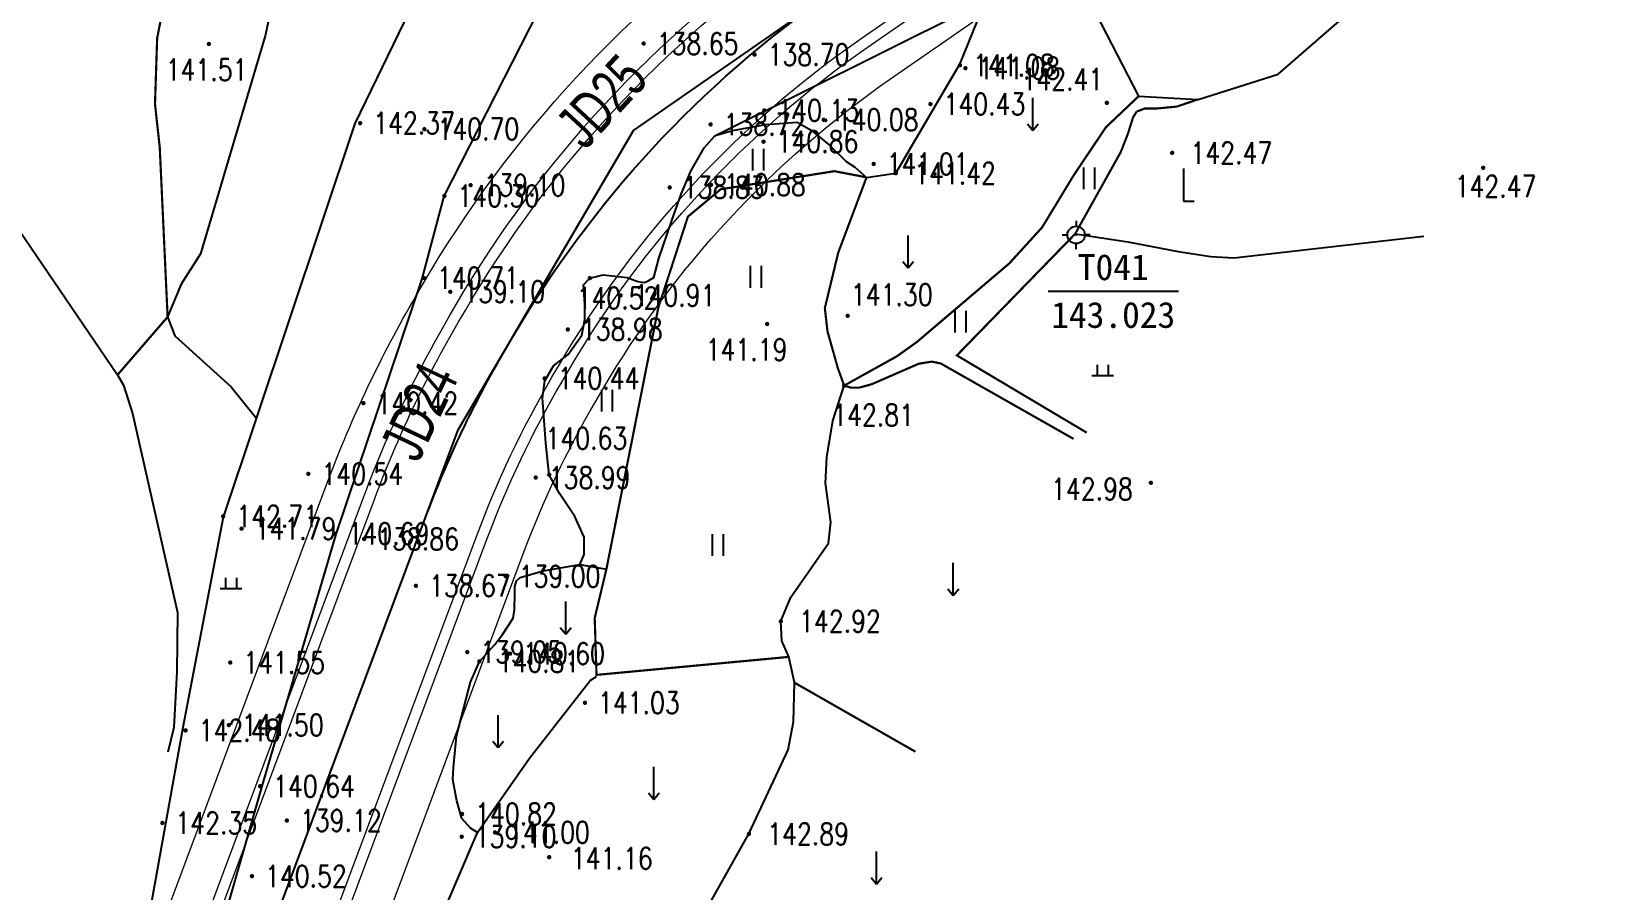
# Model space of a CAD drawing. Extents: x 529262 to 576451, y 2694391 to 2717535.
# Drawn here: x 562856.7 to 562929.9, y 2709551.8 to 2709591.4 of the extents above; entities that cross this region are included whole.
import ezdxf
from ezdxf.enums import TextEntityAlignment as Align

# ---------------------------------------------------------------- set-up
doc = ezdxf.new("R2010")
doc.units = 0
doc.linetypes.add('DASHED', pattern=[19.049999999999997, 12.7, -6.35])
for name, color, linetype in [('DMTZ', 8, 'Continuous'), ('GCD', 8, 'Continuous'), ('KZD', 8, 'Continuous'), ('ZBTZ', 8, 'Continuous'), ('交点标注', 3, 'Continuous'), ('道路中线_04护管挡墙', 7, 'Continuous')]:
    doc.layers.add(name, color=color, linetype=linetype)
doc.styles.add('EICAD', font='fsdb_e.shx', dxfattribs={"width": 0.707, "height": 2, "bigfont": 'tjhzf.shx'})
doc.styles.add('HZ', font='rs.shx', dxfattribs={"width": 0.8, "bigfont": 'hztxt.shx'})
doc.styles.add('等线体', font='simhei.ttf')
doc.linetypes.add('10421', pattern='A,2,[150,AAA.SHX,S=0.5,R=0,X=0,Y=0.5],1e-11', length=2.00000000001)
doc.linetypes.add('1161', pattern='A,0,[149,AAA.SHX,S=0.15,R=0,X=0,Y=0],-1.6', length=1.6)

# ---------------------------------------------------------------- blocks, each defined once
blk = doc.blocks.new('gc120')
at = {"color": 8}
for p, q in [((0, 0), (0, 3)), ((-0.5, 0.6), (0, 0)), ((0, 0), (0.5, 0.6))]:
    blk.add_line(p, q, dxfattribs=at)
blk = doc.blocks.new('gc205')
for p, q in [((0, 3), (0, 0)), ((0, 0), (1, 0))]:
    blk.add_line(p, q)
blk = doc.blocks.new('gc119')
at = {"color": 8}
for p, q in [((-1, 0), (1, 0)), ((-0.5, 1), (-0.5, 0)), ((0.5, 1), (0.5, 0))]:
    blk.add_line(p, q, dxfattribs=at)
blk = doc.blocks.new('gc121')
at = {"color": 8}
for p, q in [((-0.5, -1), (-0.5, 1)), ((0.5, -1), (0.5, 1))]:
    blk.add_line(p, q, dxfattribs=at)
blk = doc.blocks.new('GC200')
at = {"linetype": 'Continuous', "const_width": 0.2, "flags": 128}
blk.add_lwpolyline([(-0.1, 0, 1), (0.1, 0, 1)], format="xyb", close=True, dxfattribs=at)
blk = doc.blocks.new('gc116')
at = {"color": 8}
for p, q in [((-1.3, 0), (-0.8, 0)), ((0, 1.3), (0, 0.8000000000000002)), ((1.3, 0), (0.8000000000000002, 0)), ((0, -1.3), (0, -0.8))]:
    blk.add_line(p, q, dxfattribs=at)
blk.add_circle((0, 0), 0.8, dxfattribs=at)
blk.add_point((0, 0), dxfattribs=at)

msp = doc.modelspace()

# ---------------------------------------------------------------- linework, layer by layer
at = {"layer": 'DMTZ', "linetype": '10421', "flags": 128}
for points in [[(562899.0367194955, 2709663.667347889), (562901.0929258316, 2709661.2121933), (562903.5059076574, 2709658.939767021), (562904.8652227898, 2709645.020899406), (562904.7972955137, 2709641.224006087), (562907.0039402246, 2709629.668374253), (562911.7968153006, 2709626.338068647), (562915.855868865, 2709621.578459309), (562912.9950891779, 2709615.361550528), (562908.3906843308, 2709610.587224411), (562900.7395645474, 2709603.71034421), (562894.7009122791, 2709600.430616959), (562887.6570854558, 2709596.281542504), (562880.4429741274, 2709593.110880119), (562875.7060890375, 2709583.825269166), (562874.6928686775, 2709580.006899344), (562870.7320180219, 2709568.240157853), (562867.3136530197, 2709556.622318025), (562863.6101579109, 2709543.628586225), (562857.5201447497, 2709537.881980029), (562849.2092689481, 2709530.210985813), (562843.3980631687, 2709524.049357567), (562841.8042383433, 2709518.296634665)], [(562898.7470959256, 2709646.287830224), (562899.0778589449, 2709645.279615044), (562899.6000469408, 2709642.868365056), (562900.5032603538, 2709638.883150135), (562903.0353744135, 2709635.141705086), (562903.4271941001, 2709629.5600706), (562903.3659137215, 2709619.167656367), (562899.3793826196, 2709606.870772513), (562887.1974826165, 2709601.021148864), (562875.6229857903, 2709595.48628667), (562871.6111048914, 2709587.163778954), (562865.5339870617, 2709569.022388491), (562863.6625107522, 2709559.249220798), (562861.7902075321, 2709548.824049918), (562844.9971848531, 2709531.345966362)], [(562872.3146494417, 2709607.686038124), (562872.4583220428, 2709605.559084645), (562872.3536494417, 2709604.974038125), (562871.9509737851, 2709604.027119363), (562870.0579406152, 2709601.553771876), (562869.4356494417, 2709600.188038125), (562867.4736494417, 2709591.211038125), (562864.4916494417, 2709581.159038125), (562863.6091635611, 2709579.756183187), (562862.9786494417, 2709578.251038125), (562863.3055909356, 2709577.376042041), (562865.9026494417, 2709575.027038124), (562867.0448341287, 2709573.6200212)], [(562854.3221476353, 2709582.865399362), (562856.1446494417, 2709582.257038124), (562860.6756494417, 2709575.587038124), (562860.9472170055, 2709575.101912902), (562861.3556494417, 2709573.800038124)], [(562861.3556494417, 2709573.800038124), (562863.4304353503, 2709564.632212732), (562863.3986494417, 2709561.890038125), (562863.2687202822, 2709559.331686032), (562862.982273058, 2709558.190601684)]]:
    msp.add_lwpolyline(points, dxfattribs=at)
for points, elevation in [([(562888.1896078867, 2709586.602191268), (562903.7124296171, 2709594.345050245), (562904.2629963428, 2709594.556790492), (562905.4064839896, 2709595.00144218), (562906.1476313596, 2709595.573142264), (562908.0746167903, 2709597.224711237), (562909.6416161396, 2709598.516327455), (562910.9076494417, 2709600.095038124), (562913.0674621285, 2709603.157360198), (562917.3488348387, 2709609.130746884), (562917.3844297397, 2709609.187457325)], 140.652), ([(562888.2059564141, 2709586.611817369), (562889.0014703958, 2709586.846032273), (562890.5446649599, 2709587.126699975), (562891.9806494417, 2709587.222038125), (562892.6291636804, 2709586.867587369), (562893.4797301512, 2709586.169741523), (562894.2476494417, 2709585.415038125), (562894.6356242005, 2709585.166589447), (562895.1846494417, 2709584.686038124)], 141.165), ([(562877.2506494417, 2709554.485038124), (562876.9333099663, 2709554.689696161), (562876.5366494417, 2709555.135038124), (562876.3001599334, 2709555.945341527), (562876.1207681173, 2709556.937194748), (562876.1476494417, 2709557.478038125), (562876.294858569, 2709558.925527634), (562876.9275208161, 2709561.420160342), (562877.3426494417, 2709562.374038124), (562878.0608443634, 2709563.15666541), (562878.4129010862, 2709563.617943263), (562878.9086494417, 2709564.372038125), (562878.9591949576, 2709564.759007201), (562878.9713366701, 2709565.511619925), (562878.9713366701, 2709565.827233882), (562879.0506494417, 2709566.082038125), (562879.2262748184, 2709566.239957103), (562880.2824449866, 2709566.543429747), (562881.9806494417, 2709566.842038125), (562882.1755916803, 2709567.296212378), (562882.1755916803, 2709568.100710631), (562881.7423658516, 2709569.059920358), (562881.0306368943, 2709570.111959802), (562880.5656494417, 2709570.978038125), (562880.4117460944, 2709572.432628382), (562880.2570196132, 2709574.505759311), (562880.3546494417, 2709575.305038125), (562880.7521375468, 2709575.990988761), (562881.4329204517, 2709576.517008482), (562882.0616494417, 2709577.407038125), (562882.2065377329, 2709578.126004987), (562882.2065377329, 2709578.837677063), (562882.1446494091, 2709579.735001492), (562882.4366494417, 2709580.040038125), (562883.0420433377, 2709580.199135916), (562884.1560558527, 2709580.075365321), (562884.6511700051, 2709579.889712967), (562884.9531133317, 2709579.840390211), (562885.1256494417, 2709579.915038125), (562885.3864639428, 2709580.071492844), (562885.6175837646, 2709580.938124176), (562886.2151443247, 2709582.697085362), (562886.6406494417, 2709583.907038125), (562887.082095112, 2709584.970537333), (562887.7041130362, 2709586.048618654), (562888.1876494417, 2709586.601038124), (562888.1896078867, 2709586.602191268)], 141.165)]:
    msp.add_lwpolyline(points, dxfattribs=dict(at, elevation=elevation))
at = {"layer": 'DMTZ', "linetype": '10421'}
for points in [[(562904.6026950553, 2709592.7908492), (562905.7486494418, 2709592.235038124), (562907.7235104651, 2709588.425374323), (562910.4636494417, 2709588.281038125), (562914.1476494417, 2709589.436038124), (562919.5246494417, 2709594.129038125), (562922.3716494417, 2709596.444038125), (562925.0186494417, 2709599.934038125)], [(562895.1846494417, 2709584.686038124), (562896.5356494416, 2709584.876038125), (562899.4967420395, 2709589.925998687), (562900.4701281326, 2709592.316606011), (562902.7352415354, 2709593.377113984), (562904.1636278031, 2709593.105218404), (562904.6026950555, 2709592.7908492)], [(562904.7936494417, 2709582.076038125), (562907.2236494417, 2709581.711038125), (562909.5363337666, 2709581.267879399), (562911.0416494417, 2709581.044038124), (562912.1086071616, 2709580.969896894), (562920.8702297531, 2709581.970970018)], [(562887.7056494417, 2709550.760038124), (562889.7676494417, 2709554.422038124), (562891.5696494417, 2709558.304038125), (562891.8217643815, 2709559.590195484), (562891.8626494417, 2709561.395038125), (562891.59939821, 2709562.581764617), (562891.2809609387, 2709563.315447587), (562891.2346494417, 2709564.226038124), (562891.7015875193, 2709565.33829649), (562893.4346494417, 2709567.829038125), (562893.5345739373, 2709568.795112309), (562893.2999753315, 2709570.59354869), (562893.3546494417, 2709571.783038124), (562893.638839144, 2709573.460622363), (562894.1536494417, 2709575.087038124)], [(562877.2559947313, 2709554.49267298), (562879.6506494418, 2709557.913038125), (562882.4556494417, 2709561.502038124), (562882.7460517568, 2709561.678232264)], [(562868.8186494417, 2709532.730038125), (562869.8686494417, 2709535.644038124), (562871.8548751979, 2709538.938820633), (562872.6646494417, 2709540.605038125), (562872.9921728779, 2709542.143670584), (562873.3540382589, 2709544.314700139), (562873.6736494417, 2709545.831038124), (562874.3104013577, 2709547.597088123), (562877.2506494417, 2709554.485038124), (562877.2559947313, 2709554.49267298)]]:
    msp.add_lwpolyline(points, dxfattribs=at)
at = {"layer": 'KZD', "linetype": 'Continuous'}
msp.add_line((562903.5529920189, 2709579.437809384), (562909.5529920189, 2709579.437809384), dxfattribs=at)
at = {"layer": 'ZBTZ', "linetype": 'Continuous', "const_width": 0.1, "flags": 128}
for points in [[(562862.9786494417, 2709578.251038125), (562862.6156494417, 2709586.071038125), (562862.3966494417, 2709588.068038125), (562862.4969306885, 2709591.099977497), (562863.0166494417, 2709593.770038125), (562864.2995702616, 2709597.185756725), (562865.4736494417, 2709599.068038125), (562866.9255589087, 2709600.887472076), (562872.3536494417, 2709604.974038125)], [(562897.4966494417, 2709577.090038124), (562901.7606654129, 2709580.717683244), (562903.2796494417, 2709582.386038125), (562904.7322313673, 2709584.783716865), (562906.2152972624, 2709586.995652143), (562907.7235104651, 2709588.425374323), (562907.7235104651, 2709588.425374323), (562907.7235104651, 2709588.425374323)], [(562891.8626494417, 2709561.395038125), (562897.4363423998, 2709558.213198267)]]:
    msp.add_lwpolyline(points, dxfattribs=at)
for points, elevation in [([(562907.6296494417, 2709587.714038125), (562908.0000649366, 2709587.857175156), (562908.5276494417, 2709587.856038125), (562909.476831435, 2709587.945438607), (562910.4636494417, 2709588.281038125)], 142.617), ([(562904.7936494417, 2709582.076038125), (562906.8956909222, 2709585.844927778), (562907.2286494417, 2709586.692038124)], 143.026), ([(562904.7936494417, 2709582.076038125), (562899.3466494418, 2709576.478038125), (562905.3312080103, 2709572.918400231)], 143.026), ([(562860.6756494417, 2709575.587038124), (562862.9786494417, 2709578.251038125)], 142.501), ([(562894.1536494417, 2709575.087038124), (562893.864215191, 2709575.884502722), (562893.3843434063, 2709577.590420885), (562893.2626494417, 2709578.659038125)], 142.807)]:
    msp.add_lwpolyline(points, dxfattribs=dict(at, elevation=elevation))
at = {"layer": 'ZBTZ', "linetype": 'Continuous', "const_width": 0.1}
for points in [[(562907.2286494417, 2709586.692038124), (562907.4601500962, 2709587.440002481), (562907.6296494417, 2709587.714038125)], [(562895.1846494417, 2709584.686038124), (562893.7056494417, 2709584.970038124), (562888.4636494417, 2709584.137038125), (562886.9536494417, 2709582.876038125), (562885.5906494417, 2709578.682038125)], [(562893.2626494417, 2709578.659038125), (562893.8796050289, 2709581.213360304), (562895.1846494417, 2709584.686038124)], [(562885.5906494417, 2709578.682038125), (562883.1966494417, 2709566.622038125), (562882.6582967637, 2709564.372105902), (562882.7426494417, 2709561.753038125), (562891.59939821, 2709562.581764617)], [(562894.1536494417, 2709575.087038124), (562896.5905079665, 2709576.443594247), (562897.4966494417, 2709577.090038124)], [(562894.1536494417, 2709575.087038124), (562894.461892971, 2709574.992848958), (562894.8486494417, 2709574.992038125), (562895.4301330921, 2709575.15280633), (562897.5966494418, 2709576.098038124), (562898.1945494174, 2709576.192165507), (562898.6046494417, 2709576.106038125), (562904.7270530316, 2709572.628750649)]]:
    msp.add_lwpolyline(points, dxfattribs=at)
at = {"layer": 'ZBTZ', "linetype": '1161', "ltscale": 0.5, "elevation": 140.838, "flags": 128}
msp.add_lwpolyline([(562881.9806494417, 2709566.842038125), (562883.1966494417, 2709566.622038125)], dxfattribs=at)
at = {"layer": '交点标注', "linetype": 'DASHED'}
for p, q in [((562884.4428746323, 2709586.839873587), (562893.5064352351, 2709593.13485381)), ((562878.8708586935, 2709577.31477279), (562884.4428746323, 2709586.839873587)), ((562876.3722168547, 2709573.04346136), (562878.5472195158, 2709576.761526743)), ((562874.8651661024, 2709569.008186301), (562876.3722168547, 2709573.04346136))]:
    msp.add_line(p, q, dxfattribs=at)
at = {"layer": '道路中线_04护管挡墙', "color": 8, "lineweight": 0}
for points in [[(562862.0231106043, 2709548.341877771), (562870.3685269763, 2709570.6875423, -0.04299547596061586), (562874.4040575173, 2709579.185203424), (562874.7276966944, 2709579.73844947, -0.1090396266039193), (562890.7682885849, 2709597.077258269), (562896.0460798998, 2709600.742880799, 0.09507808751978697), (562902.6862870993, 2709607.534040905, 0.174365830167125), (562906.424886218, 2709622.85688018), (562903.9304684649, 2709646.312610998, -0.1147846690146746), (562906.9679752714, 2709670.959749372), (562911.256062653, 2709682.663742835, 0.04387757647579795), (562913.3182844827, 2709690.308293052), (562920.4618518663, 2709730.525161399, -0.02783068625976073)], [(562863.7093502764, 2709547.712119271), (562872.0547666486, 2709570.0577838, -0.04299547596150576), (562875.9577432666, 2709578.276324669), (562876.2813824438, 2709578.829570715, -0.1090396266051328), (562891.7950935788, 2709595.598856597), (562897.0728848936, 2709599.264479127, 0.09507808752053648), (562904.1873926074, 2709606.540722097, 0.174365830171786), (562908.2147932664, 2709623.047229223), (562905.7203755132, 2709646.502960041, -0.1147846690153533), (562908.6581101984, 2709670.340520877), (562912.94619758, 2709682.04451434, 0.04387757647577507), (562915.0905432878, 2709689.993493548), (562922.2341106714, 2709730.210361895, -0.027830686259459)], [(562864.1777501852, 2709547.537186354), (562872.5231665575, 2709569.882850884, -0.04299547596180926), (562876.3893226414, 2709578.023858348), (562876.7129618187, 2709578.577104394, -0.1090396266051965), (562892.0803171882, 2709595.188189466), (562897.358108503, 2709598.853811996, 0.09507808752093838), (562904.6043663597, 2709606.264800206, 0.1743658301710997), (562908.7119896687, 2709623.100103957), (562906.2175719155, 2709646.555834775, -0.1147846690160196), (562909.1275921225, 2709670.168512962), (562913.4156795042, 2709681.872506425, 0.04387757647654451), (562915.5828374004, 2709689.906049242), (562922.726404784, 2709730.122917588, -0.02783068625988747)], [(562868.8617492748, 2709545.787857189), (562877.2071656471, 2709568.133521718, -0.04299547596127185), (562880.7051163896, 2709575.499195138), (562881.0287555674, 2709576.052441185, -0.1090396266050453), (562894.932553282, 2709591.081518154), (562900.210344597, 2709594.747140684, 0.09507808752170462), (562908.7741038823, 2709603.505581296, 0.1743658301730699), (562913.6839536919, 2709623.628851299), (562911.1895359388, 2709647.084582118, -0.1147846690160197), (562913.8224113641, 2709668.44843381), (562918.1104987457, 2709680.152427273, 0.04387757647927145), (562920.5057785258, 2709689.031606176), (562927.6493459095, 2709729.248474522, -0.0278306862608723)], [(562869.3301491836, 2709545.612924272), (562877.675565556, 2709567.958588801, -0.04299547596187548), (562881.1366957644, 2709575.246728817), (562881.4603349422, 2709575.799974864, -0.1090396266051155), (562895.2177768914, 2709590.670851022), (562900.4955682064, 2709594.336473553, 0.09507808752202189), (562909.1910776346, 2709603.229659405, 0.1743658301724843), (562914.1811500941, 2709623.681726033), (562911.6867323411, 2709647.137456852, -0.1147846690167711), (562914.2918932883, 2709668.276425895), (562918.5799806699, 2709679.980419358, 0.04387757647779508), (562920.9980726384, 2709688.94416187), (562928.141640022, 2709729.161030215, -0.02783068626150831)], [(562871.0163888559, 2709544.983165773), (562879.3618052283, 2709567.328830302, -0.04299547596062962), (562882.6903815137, 2709574.337850061), (562883.0140206916, 2709574.891096109, -0.1090396266050801), (562896.2445818853, 2709589.19244935), (562901.5223732003, 2709592.85807188, 0.09507808752248777), (562910.6921831428, 2709602.236340598, 0.1743658301719831), (562915.9710571425, 2709623.872075076), (562913.4766393894, 2709647.327805895, -0.1147846690175685), (562915.9820282153, 2709667.657197401), (562920.2701155968, 2709679.361190863, 0.04387757647770987), (562922.7703314435, 2709688.629362366), (562929.9138988272, 2709728.846230711, -0.02783068626122411)]]:
    msp.add_lwpolyline(points, format="xyb", dxfattribs=at)
at = {"layer": '道路中线_04护管挡墙', "color": 1}
msp.add_lwpolyline([(562866.51974973, 2709546.662521772), (562874.8651661023, 2709569.008186301, -0.04299547596155399), (562878.5472195155, 2709576.761526743), (562878.870858693, 2709577.314772789, -0.1090396266051247), (562893.5064352351, 2709593.13485381), (562898.78422655, 2709596.80047634, 0.09507808752135342), (562906.6892351209, 2709604.885190751, 0.1743658301721724), (562911.1979716802, 2709623.364477628), (562908.7035539271, 2709646.820208447, -0.1147846690148178), (562911.4750017433, 2709669.308473386), (562915.7630891249, 2709681.012466849, 0.0438775764780524), (562918.0443079631, 2709689.468827709), (562925.1878753467, 2709729.685696055, -0.02783068626028835)], format="xyb", dxfattribs=at)

# ---------------------------------------------------------------- block references
at = {"layer": 'GCD', "linetype": 'Continuous'}
ref = msp.add_blockref('GC200', (562884.9121943421, 2709590.853295106, 138.646), dxfattribs=dict(at, xscale=0.5, yscale=0.5, zscale=0.5))
ref.add_attrib('height', '138.65', dxfattribs={"linetype": 'Continuous', "height": 1, "style": 'HZ', "width": 0.8}).set_placement((562885.5121943421, 2709590.853295106, 138.646), align=Align.MIDDLE_LEFT)
ref = msp.add_blockref('GC200', (562864.8787122722, 2709590.83628844, 141.512), dxfattribs=dict(at, xscale=0.5, yscale=0.5, zscale=0.5))
ref.add_attrib('height', '141.51', dxfattribs={"linetype": 'Continuous', "height": 1, "style": 'HZ', "width": 0.8}).set_placement((562862.8904217586, 2709589.64418955, 141.512), align=Align.MIDDLE_LEFT)
ref = msp.add_blockref('GC200', (562890.0239258315, 2709590.3441933, 138.698), dxfattribs=dict(at, xscale=0.5, yscale=0.5, zscale=0.5))
ref.add_attrib('height', '138.70', dxfattribs={"linetype": 'Continuous', "height": 1, "style": 'HZ', "width": 0.8}).set_placement((562890.6239258315, 2709590.3441933, 138.698), align=Align.MIDDLE_LEFT)
ref = msp.add_blockref('GC200', (562899.4889258315, 2709589.8491933, 141.079), dxfattribs=dict(at, xscale=0.5, yscale=0.5, zscale=0.5))
ref.add_attrib('height', '141.08', dxfattribs={"linetype": 'Continuous', "height": 1, "style": 'HZ', "width": 0.8}).set_placement((562900.0889258315, 2709589.8491933, 141.079), align=Align.MIDDLE_LEFT)
ref = msp.add_blockref('GC200', (562899.7399258316, 2709589.7181933, 141.076), dxfattribs=dict(at, xscale=0.5, yscale=0.5, zscale=0.5))
ref.add_attrib('height', '141.08', dxfattribs={"linetype": 'Continuous', "height": 1, "style": 'HZ', "width": 0.8}).set_placement((562900.3399258315, 2709589.7181933, 141.076), align=Align.MIDDLE_LEFT)
ref = msp.add_blockref('GC200', (562898.1299258316, 2709588.0621933, 140.431), dxfattribs=dict(at, xscale=0.5, yscale=0.5, zscale=0.5))
ref.add_attrib('height', '140.43', dxfattribs={"linetype": 'Continuous', "height": 1, "style": 'HZ', "width": 0.8}).set_placement((562898.7299258315, 2709588.0621933, 140.431), align=Align.MIDDLE_LEFT)
ref = msp.add_blockref('GC200', (562871.8499258315, 2709587.1851933, 142.365), dxfattribs=dict(at, xscale=0.5, yscale=0.5, zscale=0.5))
ref.add_attrib('height', '142.37', dxfattribs={"linetype": 'Continuous', "height": 1, "style": 'HZ', "width": 0.8}).set_placement((562872.4499258315, 2709587.1851933, 142.365), align=Align.MIDDLE_LEFT)
ref = msp.add_blockref('GC200', (562887.9984974274, 2709587.125963856, 138.72), dxfattribs=dict(at, xscale=0.5, yscale=0.5, zscale=0.5))
ref.add_attrib('height', '138.72', dxfattribs={"linetype": 'Continuous', "height": 1, "style": 'HZ', "width": 0.8}).set_placement((562888.5984974274, 2709587.125963856, 138.72), align=Align.MIDDLE_LEFT)
ref = msp.add_blockref('GC200', (562890.4739258315, 2709587.7711933, 140.131), dxfattribs=dict(at, xscale=0.5, yscale=0.5, zscale=0.5))
ref.add_attrib('height', '140.13', dxfattribs={"linetype": 'Continuous', "height": 1, "style": 'HZ', "width": 0.8}).set_placement((562891.0739258315, 2709587.7711933, 140.131), align=Align.MIDDLE_LEFT)
ref = msp.add_blockref('GC200', (562893.2109258316, 2709587.3381933, 140.082), dxfattribs=dict(at, xscale=0.5, yscale=0.5, zscale=0.5))
ref.add_attrib('height', '140.08', dxfattribs={"linetype": 'Continuous', "height": 1, "style": 'HZ', "width": 0.8}).set_placement((562893.8109258316, 2709587.3381933, 140.082), align=Align.MIDDLE_LEFT)
at = {"layer": 'GCD', "linetype": 'Continuous', "xscale": 0.5, "yscale": 0.5}
for p in [(562906.2566494417, 2709588.120038125, 142.411), (562896.5356494416, 2709584.876038125, 141.422), (562882.4366494417, 2709580.040038125, 140.522), (562890.6036494417, 2709577.926038125, 141.191), (562894.1536494417, 2709575.087038124, 142.807), (562880.5656494417, 2709570.978038125, 140.628), (562908.2866494417, 2709570.607038124, 142.977), (562891.2346494417, 2709564.226038124, 142.921), (562889.7676494417, 2709554.422038124, 142.892)]:
    msp.add_blockref('GC200', p, dxfattribs=at)
at = {"layer": 'GCD', "linetype": 'Continuous'}
ref = msp.add_blockref('GC200', (562874.8109258316, 2709586.9071933, 140.699), dxfattribs=dict(at, xscale=0.5, yscale=0.5, zscale=0.5))
ref.add_attrib('height', '140.70', dxfattribs={"linetype": 'Continuous', "height": 1, "style": 'HZ', "width": 0.8}).set_placement((562875.4109258315, 2709586.9071933, 140.699), align=Align.MIDDLE_LEFT)
ref = msp.add_blockref('GC200', (562890.4389258316, 2709586.3291933, 140.859), dxfattribs=dict(at, xscale=0.5, yscale=0.5, zscale=0.5))
ref.add_attrib('height', '140.86', dxfattribs={"linetype": 'Continuous', "height": 1, "style": 'HZ', "width": 0.8}).set_placement((562891.0389258316, 2709586.3291933, 140.859), align=Align.MIDDLE_LEFT)
ref = msp.add_blockref('GC200', (562895.5129258315, 2709585.3031933, 141.011), dxfattribs=dict(at, xscale=0.5, yscale=0.5, zscale=0.5))
ref.add_attrib('height', '141.01', dxfattribs={"linetype": 'Continuous', "height": 1, "style": 'HZ', "width": 0.8}).set_placement((562896.1129258315, 2709585.3031933, 141.011), align=Align.MIDDLE_LEFT)
at = {"layer": 'GCD', "linetype": 'Continuous', "xscale": 0.5, "yscale": 0.5, "zscale": 0.5}
for p in [(562909.2696494417, 2709585.814038124, 142.474), (562923.5996494417, 2709585.125038125, 142.467), (562894.3166494417, 2709578.305038125, 141.296), (562877.3426494417, 2709562.374038124, 140.814), (562880.5616180844, 2709553.349414061, 141.158)]:
    msp.add_blockref('GC200', p, dxfattribs=at)
at = {"layer": 'GCD', "linetype": 'Continuous'}
ref = msp.add_blockref('GC200', (562876.9389258316, 2709584.3251933, 139.095), dxfattribs=dict(at, xscale=0.5, yscale=0.5, zscale=0.5))
ref.add_attrib('height', '139.10', dxfattribs={"linetype": 'Continuous', "height": 1, "style": 'HZ', "width": 0.8}).set_placement((562877.5389258316, 2709584.3251933, 139.095), align=Align.MIDDLE_LEFT)
ref = msp.add_blockref('GC200', (562886.1133453655, 2709584.22130395, 138.83), dxfattribs=dict(at, xscale=0.5, yscale=0.5, zscale=0.5))
ref.add_attrib('height', '138.83', dxfattribs={"linetype": 'Continuous', "height": 1, "style": 'HZ', "width": 0.8}).set_placement((562886.7133453655, 2709584.22130395, 138.83), align=Align.MIDDLE_LEFT)
ref = msp.add_blockref('GC200', (562888.0179258315, 2709584.3451933, 140.883), dxfattribs=dict(at, xscale=0.5, yscale=0.5, zscale=0.5))
ref.add_attrib('height', '140.88', dxfattribs={"linetype": 'Continuous', "height": 1, "style": 'HZ', "width": 0.8}).set_placement((562888.6179258315, 2709584.3451933, 140.883), align=Align.MIDDLE_LEFT)
ref = msp.add_blockref('GC200', (562875.7309258315, 2709583.8301933, 140.303), dxfattribs=dict(at, xscale=0.5, yscale=0.5, zscale=0.5))
ref.add_attrib('height', '140.30', dxfattribs={"linetype": 'Continuous', "height": 1, "style": 'HZ', "width": 0.8}).set_placement((562876.3309258315, 2709583.8301933, 140.303), align=Align.MIDDLE_LEFT)
ref = msp.add_blockref('GC200', (562874.7909258315, 2709580.0461933, 140.711), dxfattribs=dict(at, xscale=0.5, yscale=0.5, zscale=0.5))
ref.add_attrib('height', '140.71', dxfattribs={"linetype": 'Continuous', "height": 1, "style": 'HZ', "width": 0.8}).set_placement((562875.3909258315, 2709580.0461933, 140.711), align=Align.MIDDLE_LEFT)
ref = msp.add_blockref('GC200', (562876.0042902657, 2709579.411070785, 139.099), dxfattribs=dict(at, xscale=0.5, yscale=0.5, zscale=0.5))
ref.add_attrib('height', '139.10', dxfattribs={"linetype": 'Continuous', "height": 1, "style": 'HZ', "width": 0.8}).set_placement((562876.6042902657, 2709579.411070785, 139.099), align=Align.MIDDLE_LEFT)
ref = msp.add_blockref('GC200', (562883.8499258315, 2709579.2441933, 140.912), dxfattribs=dict(at, xscale=0.5, yscale=0.5, zscale=0.5))
ref.add_attrib('height', '140.91', dxfattribs={"linetype": 'Continuous', "height": 1, "style": 'HZ', "width": 0.8}).set_placement((562884.4499258315, 2709579.2441933, 140.912), align=Align.MIDDLE_LEFT)
ref = msp.add_blockref('GC200', (562881.4194456218, 2709577.675072231, 138.983), dxfattribs=dict(at, xscale=0.5, yscale=0.5, zscale=0.5))
ref.add_attrib('height', '138.98', dxfattribs={"linetype": 'Continuous', "height": 1, "style": 'HZ', "width": 0.8}).set_placement((562882.0194456218, 2709577.675072231, 138.983), align=Align.MIDDLE_LEFT)
ref = msp.add_blockref('GC200', (562880.3509258315, 2709575.4201933, 140.441), dxfattribs=dict(at, xscale=0.5, yscale=0.5, zscale=0.5))
ref.add_attrib('height', '140.44', dxfattribs={"linetype": 'Continuous', "height": 1, "style": 'HZ', "width": 0.8}).set_placement((562880.9509258315, 2709575.4201933, 140.441), align=Align.MIDDLE_LEFT)
ref = msp.add_blockref('GC200', (562871.9993352954, 2709574.2777456, 140.418), dxfattribs=dict(at, xscale=0.5, yscale=0.5, zscale=0.5))
ref.add_attrib('height', '140.42', dxfattribs={"linetype": 'Continuous', "height": 1, "style": 'HZ', "width": 0.8}).set_placement((562872.5993352954, 2709574.2777456, 140.418), align=Align.MIDDLE_LEFT)
ref = msp.add_blockref('GC200', (562869.462846158, 2709571.016654783, 140.54), dxfattribs=dict(at, xscale=0.5, yscale=0.5, zscale=0.5))
ref.add_attrib('height', '140.54', dxfattribs={"linetype": 'Continuous', "height": 1, "style": 'HZ', "width": 0.8}).set_placement((562870.0628461579, 2709571.016654783, 140.54), align=Align.MIDDLE_LEFT)
ref = msp.add_blockref('GC200', (562879.9387970136, 2709570.848808227, 138.99), dxfattribs=dict(at, xscale=0.5, yscale=0.5, zscale=0.5))
ref.add_attrib('height', '138.99', dxfattribs={"linetype": 'Continuous', "height": 1, "style": 'HZ', "width": 0.8}).set_placement((562880.5387970136, 2709570.848808227, 138.99), align=Align.MIDDLE_LEFT)
ref = msp.add_blockref('GC200', (562865.5409258315, 2709569.0641933, 142.705), dxfattribs=dict(at, xscale=0.5, yscale=0.5, zscale=0.5))
ref.add_attrib('height', '142.71', dxfattribs={"linetype": 'Continuous', "height": 1, "style": 'HZ', "width": 0.8}).set_placement((562866.1409258315, 2709569.0641933, 142.705), align=Align.MIDDLE_LEFT)
ref = msp.add_blockref('GC200', (562866.384841485, 2709568.493843994, 141.793), dxfattribs=dict(at, xscale=0.5, yscale=0.5, zscale=0.5))
ref.add_attrib('height', '141.79', dxfattribs={"linetype": 'Continuous', "height": 1, "style": 'HZ', "width": 0.8}).set_placement((562866.9848414849, 2709568.493843994, 141.793), align=Align.MIDDLE_LEFT)
ref = msp.add_blockref('GC200', (562870.6709258315, 2709568.2621933, 140.693), dxfattribs=dict(at, xscale=0.5, yscale=0.5, zscale=0.5))
ref.add_attrib('height', '140.69', dxfattribs={"linetype": 'Continuous', "height": 1, "style": 'HZ', "width": 0.8}).set_placement((562871.2709258315, 2709568.2621933, 140.693), align=Align.MIDDLE_LEFT)
ref = msp.add_blockref('GC200', (562872.0349258315, 2709568.0201933, 138.863), dxfattribs=dict(at, xscale=0.5, yscale=0.5, zscale=0.5))
ref.add_attrib('height', '138.86', dxfattribs={"linetype": 'Continuous', "height": 1, "style": 'HZ', "width": 0.8}).set_placement((562872.6349258315, 2709568.0201933, 138.863), align=Align.MIDDLE_LEFT)
ref = msp.add_blockref('GC200', (562874.4199997862, 2709565.859207506, 138.671), dxfattribs=dict(at, xscale=0.5, yscale=0.5, zscale=0.5))
ref.add_attrib('height', '138.67', dxfattribs={"linetype": 'Continuous', "height": 1, "style": 'HZ', "width": 0.8}).set_placement((562875.0199997862, 2709565.859207506, 138.671), align=Align.MIDDLE_LEFT)
ref = msp.add_blockref('GC200', (562878.5536684263, 2709566.300677793, 139), dxfattribs=dict(at, xscale=0.5, yscale=0.5, zscale=0.5))
ref.add_attrib('height', '139.00', dxfattribs={"linetype": 'Continuous', "height": 1, "style": 'HZ', "width": 0.8}).set_placement((562879.1536684263, 2709566.300677793, 139), align=Align.MIDDLE_LEFT)
ref = msp.add_blockref('GC200', (562865.8650430706, 2709562.322332772, 141.55), dxfattribs=dict(at, xscale=0.5, yscale=0.5, zscale=0.5))
ref.add_attrib('height', '141.55', dxfattribs={"linetype": 'Continuous', "height": 1, "style": 'HZ', "width": 0.8}).set_placement((562866.4650430706, 2709562.322332772, 141.55), align=Align.MIDDLE_LEFT)
ref = msp.add_blockref('GC200', (562876.7876956884, 2709562.805494674, 139.05), dxfattribs=dict(at, xscale=0.5, yscale=0.5, zscale=0.5))
ref.add_attrib('height', '139.05', dxfattribs={"linetype": 'Continuous', "height": 1, "style": 'HZ', "width": 0.8}).set_placement((562877.3876956884, 2709562.805494674, 139.05), align=Align.MIDDLE_LEFT)
ref = msp.add_blockref('GC200', (562878.7569258315, 2709562.7311933, 140.6), dxfattribs=dict(at, xscale=0.5, yscale=0.5, zscale=0.5))
ref.add_attrib('height', '140.60', dxfattribs={"linetype": 'Continuous', "height": 1, "style": 'HZ', "width": 0.8}).set_placement((562879.3569258315, 2709562.7311933, 140.6), align=Align.MIDDLE_LEFT)
ref = msp.add_blockref('GC200', (562882.2079258315, 2709560.4681933, 141.034), dxfattribs=dict(at, xscale=0.5, yscale=0.5, zscale=0.5))
ref.add_attrib('height', '141.03', dxfattribs={"linetype": 'Continuous', "height": 1, "style": 'HZ', "width": 0.8}).set_placement((562882.8079258315, 2709560.4681933, 141.034), align=Align.MIDDLE_LEFT)
ref = msp.add_blockref('GC200', (562865.7999258315, 2709559.4411933, 141.503), dxfattribs=dict(at, xscale=0.5, yscale=0.5, zscale=0.5))
ref.add_attrib('height', '141.50', dxfattribs={"linetype": 'Continuous', "height": 1, "style": 'HZ', "width": 0.8}).set_placement((562866.3999258315, 2709559.4411933, 141.503), align=Align.MIDDLE_LEFT)
ref = msp.add_blockref('GC200', (562863.8059258315, 2709559.1951933, 142.479), dxfattribs=dict(at, xscale=0.5, yscale=0.5, zscale=0.5))
ref.add_attrib('height', '142.48', dxfattribs={"linetype": 'Continuous', "height": 1, "style": 'HZ', "width": 0.8}).set_placement((562864.4059258315, 2709559.1951933, 142.479), align=Align.MIDDLE_LEFT)
ref = msp.add_blockref('GC200', (562867.2389258315, 2709556.6221933, 140.64), dxfattribs=dict(at, xscale=0.5, yscale=0.5, zscale=0.5))
ref.add_attrib('height', '140.64', dxfattribs={"linetype": 'Continuous', "height": 1, "style": 'HZ', "width": 0.8}).set_placement((562867.8389258315, 2709556.6221933, 140.64), align=Align.MIDDLE_LEFT)
ref = msp.add_blockref('GC200', (562862.7360119908, 2709554.927651472, 142.35), dxfattribs=dict(at, xscale=0.5, yscale=0.5, zscale=0.5))
ref.add_attrib('height', '142.35', dxfattribs={"linetype": 'Continuous', "height": 1, "style": 'HZ', "width": 0.8}).set_placement((562863.3360119908, 2709554.927651472, 142.35), align=Align.MIDDLE_LEFT)
ref = msp.add_blockref('GC200', (562868.4749258315, 2709555.0411933, 139.119), dxfattribs=dict(at, xscale=0.5, yscale=0.5, zscale=0.5))
ref.add_attrib('height', '139.12', dxfattribs={"linetype": 'Continuous', "height": 1, "style": 'HZ', "width": 0.8}).set_placement((562869.0749258315, 2709555.0411933, 139.119), align=Align.MIDDLE_LEFT)
ref = msp.add_blockref('GC200', (562876.5456292394, 2709555.341759386, 140.819), dxfattribs=dict(at, xscale=0.5, yscale=0.5, zscale=0.5))
ref.add_attrib('height', '140.82', dxfattribs={"linetype": 'Continuous', "height": 1, "style": 'HZ', "width": 0.8}).set_placement((562877.1456292394, 2709555.341759386, 140.819), align=Align.MIDDLE_LEFT)
ref = msp.add_blockref('GC200', (562876.5288558531, 2709554.295580656, 139.1), dxfattribs=dict(at, xscale=0.5, yscale=0.5, zscale=0.5))
ref.add_attrib('height', '139.10', dxfattribs={"linetype": 'Continuous', "height": 1, "style": 'HZ', "width": 0.8}).set_placement((562877.1288558531, 2709554.295580656, 139.1), align=Align.MIDDLE_LEFT)
ref = msp.add_blockref('GC200', (562878.0639258316, 2709554.4901933, 141.004), dxfattribs=dict(at, xscale=0.5, yscale=0.5, zscale=0.5))
ref.add_attrib('height', '141.00', dxfattribs={"linetype": 'Continuous', "height": 1, "style": 'HZ', "width": 0.8}).set_placement((562878.6639258316, 2709554.4901933, 141.004), align=Align.MIDDLE_LEFT)
ref = msp.add_blockref('GC200', (562866.8639258315, 2709552.4751933, 140.52), dxfattribs=dict(at, xscale=0.5, yscale=0.5, zscale=0.5))
ref.add_attrib('height', '140.52', dxfattribs={"linetype": 'Continuous', "height": 1, "style": 'HZ', "width": 0.8}).set_placement((562867.4639258315, 2709552.4751933, 140.52), align=Align.MIDDLE_LEFT)
at = {"layer": 'KZD', "linetype": 'Continuous', "xscale": 0.5, "yscale": 0.5, "zscale": 0.5}
msp.add_blockref('gc116', (562904.8426494417, 2709582.029038125, 143.023), dxfattribs=at)
at = {"layer": 'ZBTZ', "linetype": 'Continuous', "xscale": 0.5, "yscale": 0.5}
for name, p in [('gc120', (562902.8462651535, 2709586.847520764)), ('gc121', (562890.2023686409, 2709585.501272752)), ('gc121', (562905.4492146157, 2709584.63683606)), ('gc205', (562909.7877472672, 2709583.594514218)), ('gc120', (562897.1051600287, 2709580.511167655)), ('gc121', (562890.0869297313, 2709580.100491167)), ('gc121', (562899.5219440245, 2709578.029993805)), ('gc119', (562906.0629462798, 2709575.548117682)), ('gc121', (562883.2340088352, 2709574.397536022)), ('gc121', (562888.3394419927, 2709567.734617185)), ('gc120', (562899.1818841473, 2709565.418637397)), ('gc119', (562865.8963009263, 2709565.727275207)), ('gc120', (562881.3215756157, 2709563.633158857)), ('gc120', (562878.2093749914, 2709558.401389679)), ('gc120', (562885.3809677343, 2709556.011012337)), ('gc120', (562895.6422343195, 2709552.111660623))]:
    msp.add_blockref(name, p, dxfattribs=at)

# ---------------------------------------------------------------- texts
at = {"layer": 'GCD', "linetype": 'Continuous', "style": 'HZ', "width": 0.8}
for s, p in [('142.41', (562904.2112441323, 2709589.208232293)), ('142.47', (562911.9946494417, 2709585.814038124)), ('141.42', (562899.2606494416, 2709584.876038125)), ('142.47', (562924.1658841076, 2709584.275879155)), ('140.52', (562883.7099236423, 2709579.121609191)), ('141.30', (562896.3473902933, 2709579.277227983)), ('141.19', (562889.6549930304, 2709576.742674277)), ('142.81', (562895.4881370375, 2709573.726817556)), ('140.63', (562882.2753306866, 2709572.653780802)), ('142.98', (562905.571317851, 2709570.314840077)), ('142.92', (562893.9596494416, 2709564.226038124)), ('140.81', (562880.0676494417, 2709562.374038124)), ('142.89', (562892.4926494417, 2709554.422038124)), ('141.16', (562883.4457095667, 2709553.296370806))]:
    msp.add_text(s, height=1, dxfattribs=at).set_placement(p, align=Align.MIDDLE)
at = {"layer": 'KZD', "linetype": 'Continuous', "style": '等线体'}
for s, p in [('T041', (562906.5529920189, 2709580.537809384)), ('143.023', (562906.5529920189, 2709578.337809384))]:
    msp.add_text(s, height=1.2, dxfattribs=at).set_placement(p, align=Align.MIDDLE)
at = {"layer": '交点标注', "style": 'EICAD', "width": 0.707}
for s, rotation, p in [('JD25', 47.22726823879132, (562882.9747683493, 2709588.198057647)), ('JD24', 64.59700490852381, (562874.565591116, 2709573.901426068))]:
    msp.add_text(s, height=2, rotation=rotation, dxfattribs=at).set_placement(p, align=Align.MIDDLE_CENTER)

doc.saveas('drawing.dxf')
